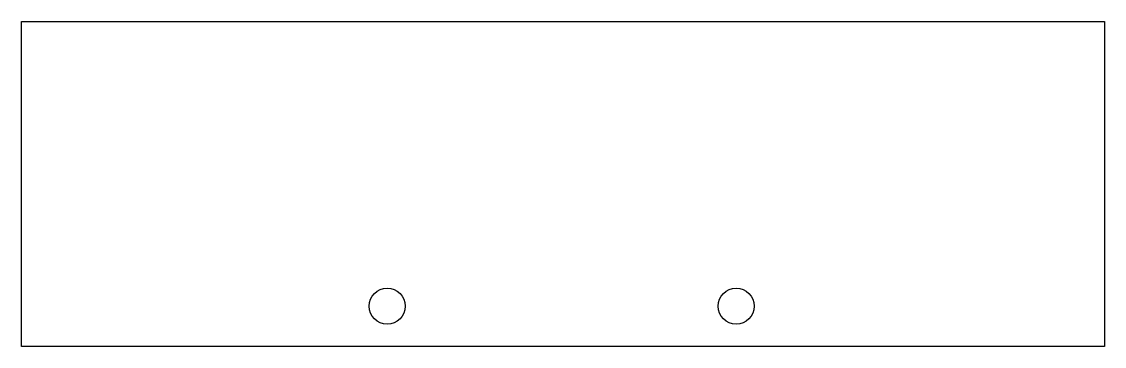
# Model space of a CAD drawing. Extents: x 53.6 to 143.6, y -83.3 to -56.3.
import ezdxf

# ---------------------------------------------------------------- set-up
doc = ezdxf.new("R2010")
doc.units = 0
doc.layers.add('BLACK', color=7, linetype='CONTINUOUS')

msp = doc.modelspace()

# ---------------------------------------------------------------- linework, layer by layer
at = {"layer": 'BLACK', "linetype": 'CONTINUOUS'}
for p, q in [((53.609983, -56.34), (143.609983, -56.34)), ((53.609983, -83.34), (53.609983, -56.34)), ((143.609983, -56.34), (143.609983, -83.34)), ((143.609983, -83.34), (53.609983, -83.34))]:
    msp.add_line(p, q, dxfattribs=at)
at = {"layer": 'BLACK'}
for centre in [(84, -80), (113, -80)]:
    msp.add_circle(centre, 1.5, dxfattribs=at)

doc.saveas('drawing.dxf')
